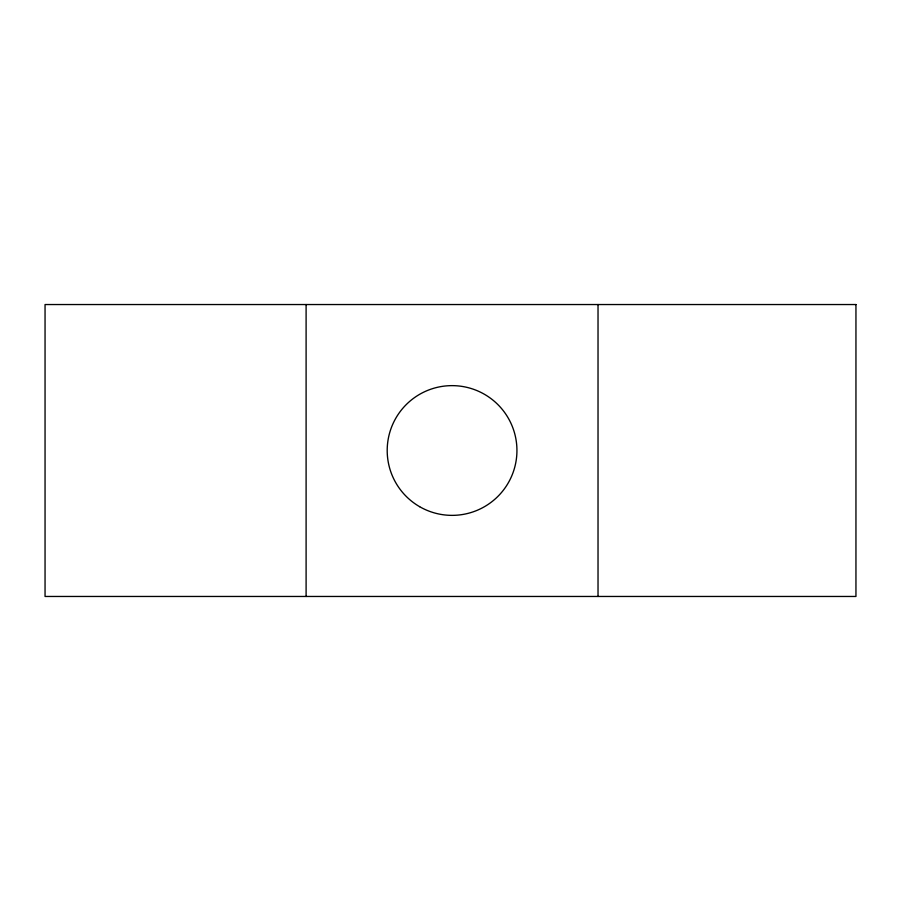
<?xml version="1.0" encoding="UTF-8"?>
<svg xmlns="http://www.w3.org/2000/svg" width="901" height="901" viewBox="0 0 901 901"><rect width="100%" height="100%" fill="white"/><g stroke="black" fill="none" stroke-linecap="round" stroke-linejoin="round"><path stroke-width="1.35" d="M598.027 304.538L598.027 596.462M306.103 304.538L306.103 596.462M855.95 304.538L45.05 304.538L45.05 596.462L855.95 596.462L855.95 304.538M419.629 506.677A64.872 64.872 0 0 0 516.937 450.5A64.872 64.872 0 0 0 419.629 394.323A64.872 64.872 0 0 0 419.629 506.677"/></g></svg>
